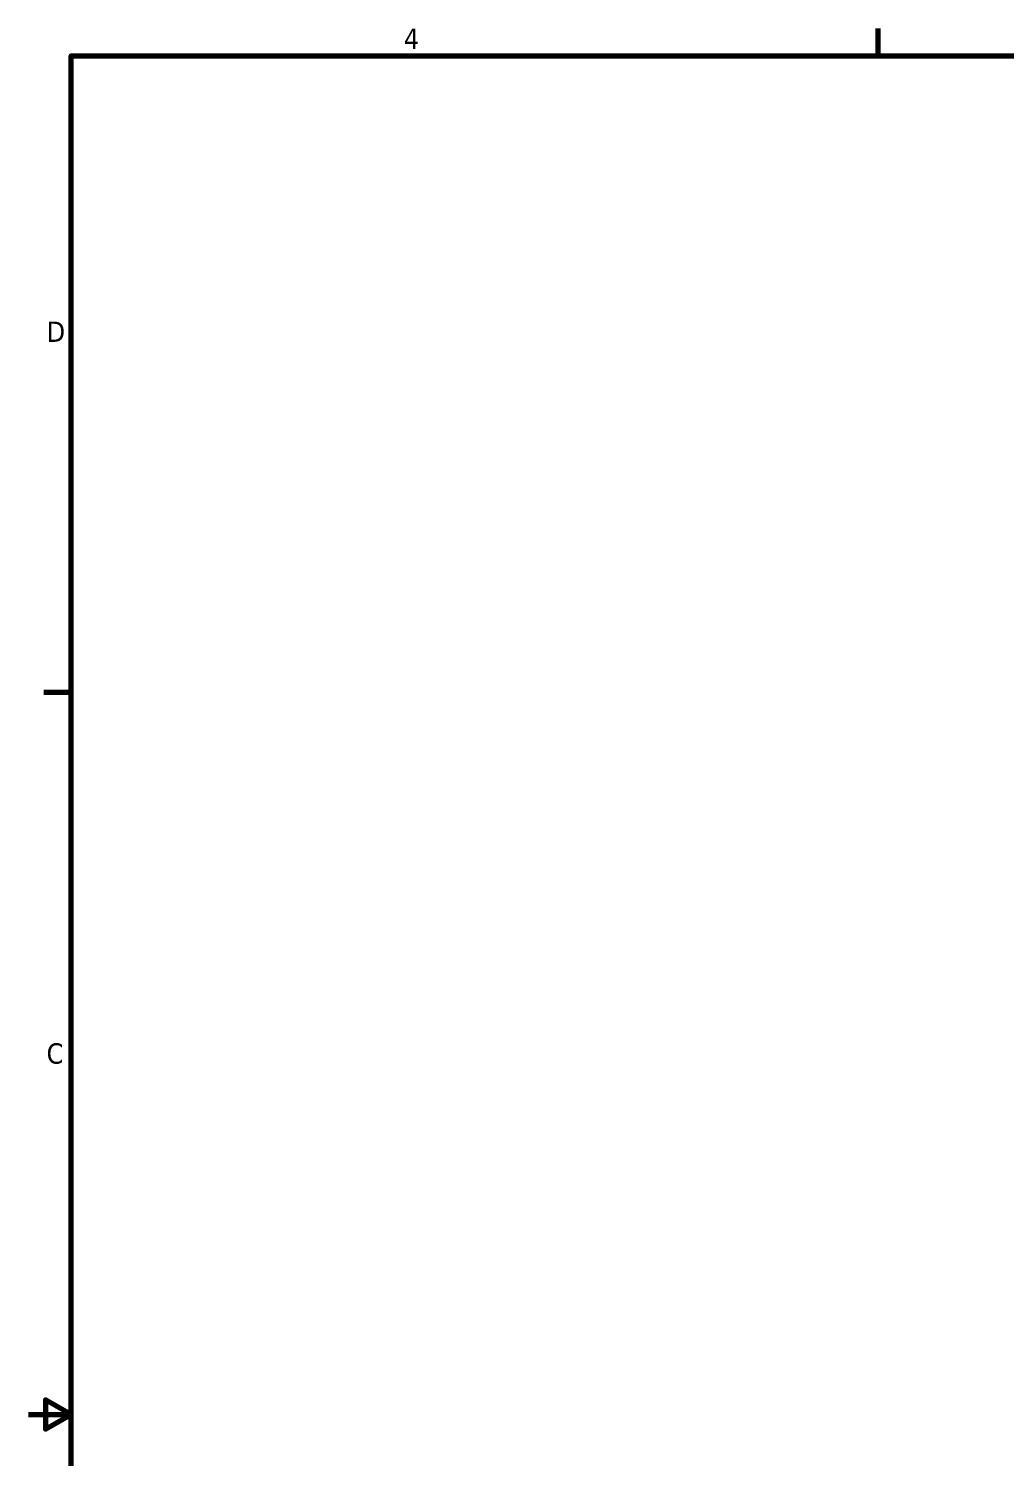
# Model space of a CAD drawing. Header units: millimetres. Extents: x 13 to 546, y 6 to 425.
# Drawn here: x 12.7 to 158.7, y 209.5 to 423.2 of the extents above; entities that cross this region are included whole.
import ezdxf

# ---------------------------------------------------------------- set-up
doc = ezdxf.new("R2010")
doc.units = ezdxf.units.MM
doc.layers.add('Border (ANSI)', color=7, linetype='Continuous', lineweight=70)
doc.styles.add('Note Text (ANSI)', font='tahoma_1.ttf')

# ---------------------------------------------------------------- blocks, each defined once
blk = doc.blocks.new('Borders Default Border')
at = {"layer": 'Border (ANSI)'}
for p, q in [((139.7, 419.1), (139.7, 423.16)), ((19.05, 323.85), (14.99, 323.85))]:
    blk.add_line(p, q, dxfattribs=at)
at = {"layer": 'Border (ANSI)', "flags": 128}
for points in [[(19.05, 12.7), (19.05, 419.1), (539.75, 419.1), (539.75, 12.7), (19.05, 12.7)], [(12.7, 215.9), (19.05, 215.9), (15.24, 218.1), (15.24, 213.7), (19.05, 215.9)]]:
    blk.add_lwpolyline(points, dxfattribs=at)
at = {"layer": 'Border (ANSI)', "char_height": 3.05, "attachment_point": 7, "style": 'Note Text (ANSI)'}
for s, insert in [('4', (68.79, 420.12)), ('D', (15.39, 376.3)), ('C', (15.39, 268.3))]:
    blk.add_mtext(s, dxfattribs=dict(at, insert=insert))

msp = doc.modelspace()

# ---------------------------------------------------------------- block references
msp.add_blockref('Borders Default Border', (0, 0))

doc.saveas('drawing.dxf')
